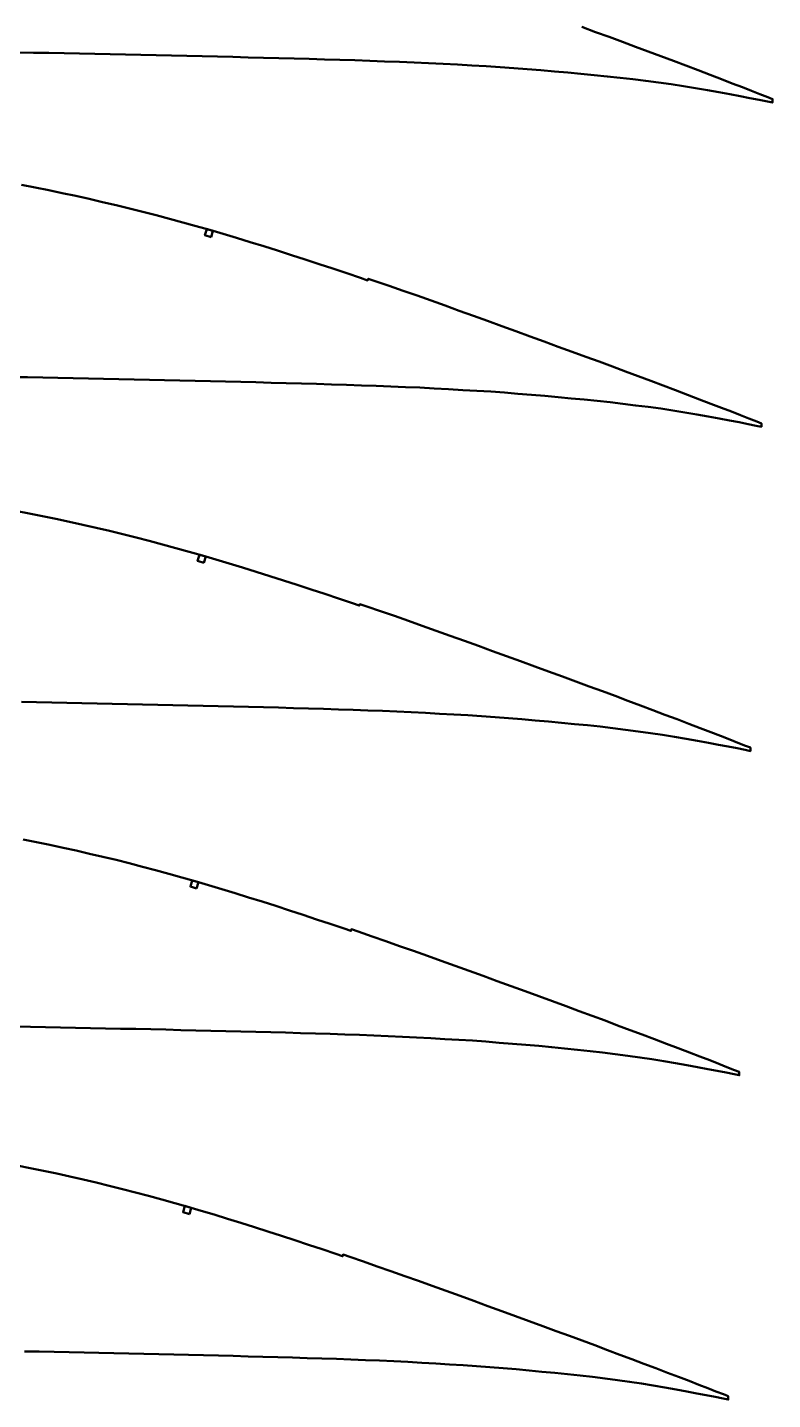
# Model space of a CAD drawing. Header units: metres. Extents: x -32 to 1074, y -15727 to -24.
# Drawn here: x 534 to 992, y -4799 to -3956 of the extents above; entities that cross this region are included whole.
import ezdxf

# ---------------------------------------------------------------- set-up
doc = ezdxf.new("R2010")
doc.units = ezdxf.units.M
doc.layers.add('Layer', color=7, linetype='Continuous', lineweight=50)

msp = doc.modelspace()

# ---------------------------------------------------------------- linework, layer by layer
at = {"layer": 'Layer'}
for points in [[(528.47, -3971.06), (537.88, -3971.22), (547.29, -3971.38), (556.68, -3971.56), (566.08, -3971.76), (575.5, -3971.97), (584.93, -3972.18), (594.38, -3972.39), (603.82, -3972.59), (613.27, -3972.79), (622.71, -3972.99), (632.14, -3973.21), (641.58, -3973.43), (651.01, -3973.65), (660.43, -3973.87), (669.84, -3974.08), (679.22, -3974.31), (688.58, -3974.55), (697.95, -3974.81), (707.32, -3975.08), (716.69, -3975.35), (726, -3975.62), (735.25, -3975.9), (744.44, -3976.21), (753.58, -3976.54), (762.69, -3976.88), (771.7, -3977.24), (780.63, -3977.64), (789.5, -3978.09), (798.35, -3978.58), (807.16, -3979.09), (815.9, -3979.59), (824.48, -3980.1), (832.88, -3980.69), (841.25, -3981.37), (849.62, -3982.05), (857.91, -3982.72), (866.09, -3983.44), (874.22, -3984.25), (882.33, -3985.06), (890.36, -3985.82), (898.27, -3986.63), (906.14, -3987.57), (914.06, -3988.59), (921.93, -3989.6), (929.61, -3990.63), (937.12, -3991.79), (944.58, -3993.03), (951.9, -3994.29), (958.98, -3995.52), (965.72, -3996.74), (972.09, -3997.95), (978.07, -3999.08), (983.62, -4000.16), (988.73, -4001.18), (991.89, -4001.85), (991.93, -3999.73), (988.96, -3998.52), (984.18, -3996.67), (979.01, -3994.62), (973.37, -3992.43), (967.21, -3990.08), (960.58, -3987.55), (953.57, -3984.86), (946.23, -3982.06), (938.69, -3979.18), (931.06, -3976.31), (923.38, -3973.46), (915.59, -3970.52), (907.71, -3967.53), (899.69, -3964.55), (891.54, -3961.53), (883.25, -3958.51), (874.81, -3955.41)], [(528.47, -3971.06), (537.88, -3971.22), (547.29, -3971.38), (556.68, -3971.56), (566.08, -3971.76), (575.5, -3971.97), (584.93, -3972.18), (594.38, -3972.39), (603.82, -3972.59), (613.27, -3972.79), (622.71, -3972.99), (632.14, -3973.21), (641.58, -3973.43), (651.01, -3973.65), (660.43, -3973.87), (669.84, -3974.08), (679.22, -3974.31), (688.58, -3974.55), (697.95, -3974.81), (707.32, -3975.08), (716.69, -3975.35), (726, -3975.62), (735.25, -3975.9), (744.44, -3976.21), (753.58, -3976.54), (762.69, -3976.88), (771.7, -3977.24), (780.63, -3977.64), (789.5, -3978.09), (798.35, -3978.58), (807.16, -3979.09), (815.9, -3979.59), (824.48, -3980.1), (832.88, -3980.69), (841.25, -3981.37), (849.62, -3982.05), (857.91, -3982.72), (866.09, -3983.44), (874.22, -3984.25), (882.33, -3985.06), (890.36, -3985.82), (898.27, -3986.63), (906.14, -3987.57), (914.06, -3988.59), (921.93, -3989.6), (929.61, -3990.63), (937.12, -3991.79), (944.58, -3993.03), (951.9, -3994.29), (958.98, -3995.52), (965.72, -3996.74), (972.09, -3997.95), (978.07, -3999.08), (983.62, -4000.16), (988.73, -4001.18), (991.89, -4001.85), (991.93, -3999.73), (988.96, -3998.52), (984.18, -3996.67), (979.01, -3994.62), (973.37, -3992.43), (967.21, -3990.08), (960.58, -3987.55), (953.57, -3984.86), (946.23, -3982.06), (938.69, -3979.18), (931.06, -3976.31), (923.38, -3973.46), (915.59, -3970.52), (907.71, -3967.53), (899.69, -3964.55), (891.54, -3961.53), (883.25, -3958.51), (874.81, -3955.41)], [(524.84, -4170.57), (534.2, -4170.73), (543.53, -4170.89), (552.86, -4171.07), (562.2, -4171.26), (571.55, -4171.47), (580.92, -4171.68), (590.3, -4171.89), (599.68, -4172.09), (609.06, -4172.28), (618.44, -4172.49), (627.81, -4172.7), (637.18, -4172.92), (646.55, -4173.14), (655.91, -4173.36), (665.25, -4173.57), (674.56, -4173.8), (683.86, -4174.04), (693.16, -4174.3), (702.47, -4174.56), (711.77, -4174.83), (721.03, -4175.1), (730.21, -4175.38), (739.33, -4175.68), (748.42, -4176.01), (757.46, -4176.35), (766.41, -4176.71), (775.27, -4177.1), (784.08, -4177.55), (792.87, -4178.04), (801.63, -4178.55), (810.31, -4179.04), (818.83, -4179.55), (827.17, -4180.13), (835.48, -4180.81), (843.8, -4181.49), (852.03, -4182.15), (860.15, -4182.86), (868.22, -4183.67), (876.28, -4184.47), (884.25, -4185.23), (892.11, -4186.03), (899.93, -4186.97), (907.79, -4187.98), (915.61, -4188.99), (923.23, -4190), (930.69, -4191.16), (938.1, -4192.39), (945.38, -4193.64), (952.41, -4194.86), (959.1, -4196.07), (965.43, -4197.27), (971.36, -4198.4), (976.87, -4199.47), (981.95, -4200.49), (985.09, -4201.15), (985.12, -4199.05), (982.18, -4197.85), (977.43, -4196.01), (972.3, -4193.98), (966.69, -4191.8), (960.58, -4189.46), (954, -4186.95), (947.03, -4184.28), (939.75, -4181.5), (932.25, -4178.64), (924.68, -4175.79), (917.05, -4172.96), (909.31, -4170.04), (901.48, -4167.07), (893.52, -4164.11), (885.43, -4161.12), (877.2, -4158.11), (868.81, -4155.03), (860.29, -4151.91), (851.67, -4148.76), (842.99, -4145.59), (834.28, -4142.42), (825.57, -4139.24), (816.86, -4136.08), (808.15, -4132.94), (799.45, -4129.81), (790.77, -4126.7), (782.12, -4123.62), (773.5, -4120.56), (764.9, -4117.55), (756.31, -4114.56), (747.74, -4111.6), (743.49, -4110.15), (743.15, -4111.14), (738.85, -4109.67), (730.32, -4106.79), (721.81, -4103.94), (713.3, -4101.13), (704.79, -4098.35), (696.28, -4095.6), (687.79, -4092.89), (679.36, -4090.22), (670.99, -4087.61), (662.67, -4085.06), (654.39, -4082.58), (646.13, -4080.17), (637.89, -4077.81), (629.66, -4075.51), (621.44, -4073.28), (613.23, -4071.1), (605.02, -4068.98), (596.81, -4066.93), (588.58, -4064.94), (580.34, -4063), (572.08, -4061.11), (563.8, -4059.28), (555.51, -4057.5), (547.21, -4055.78), (538.89, -4054.12), (530.55, -4052.51)], [(524.84, -4170.57), (534.2, -4170.73), (543.53, -4170.89), (552.86, -4171.07), (562.2, -4171.26), (571.55, -4171.47), (580.92, -4171.68), (590.3, -4171.89), (599.68, -4172.09), (609.06, -4172.28), (618.44, -4172.49), (627.81, -4172.7), (637.18, -4172.92), (646.55, -4173.14), (655.91, -4173.36), (665.25, -4173.57), (674.56, -4173.8), (683.86, -4174.04), (693.16, -4174.3), (702.47, -4174.56), (711.77, -4174.83), (721.03, -4175.1), (730.21, -4175.38), (739.33, -4175.68), (748.42, -4176.01), (757.46, -4176.35), (766.41, -4176.71), (775.27, -4177.1), (784.08, -4177.55), (792.87, -4178.04), (801.63, -4178.55), (810.31, -4179.04), (818.83, -4179.55), (827.17, -4180.13), (835.48, -4180.81), (843.8, -4181.49), (852.03, -4182.15), (860.15, -4182.86), (868.22, -4183.67), (876.28, -4184.47), (884.25, -4185.23), (892.11, -4186.03), (899.93, -4186.97), (907.79, -4187.98), (915.61, -4188.99), (923.23, -4190), (930.69, -4191.16), (938.1, -4192.39), (945.38, -4193.64), (952.41, -4194.86), (959.1, -4196.07), (965.43, -4197.27), (971.36, -4198.4), (976.87, -4199.47), (981.95, -4200.49), (985.09, -4201.15), (985.12, -4199.05), (982.18, -4197.85), (977.43, -4196.01), (972.3, -4193.98), (966.69, -4191.8), (960.58, -4189.46), (954, -4186.95), (947.03, -4184.28), (939.75, -4181.5), (932.25, -4178.64), (924.68, -4175.79), (917.05, -4172.96), (909.31, -4170.04), (901.48, -4167.07), (893.52, -4164.11), (885.43, -4161.12), (877.2, -4158.11), (868.81, -4155.03), (860.29, -4151.91), (851.67, -4148.76), (842.99, -4145.59), (834.28, -4142.42), (825.57, -4139.24), (816.86, -4136.08), (808.15, -4132.94), (799.45, -4129.81), (790.77, -4126.7), (782.12, -4123.62), (773.5, -4120.56), (764.9, -4117.55), (756.31, -4114.56), (747.74, -4111.6), (743.49, -4110.15), (743.15, -4111.14), (738.85, -4109.67), (730.32, -4106.79), (721.81, -4103.94), (713.3, -4101.13), (704.79, -4098.35), (696.28, -4095.6), (687.79, -4092.89), (679.36, -4090.22), (670.99, -4087.61), (662.67, -4085.06), (654.39, -4082.58), (646.13, -4080.17), (637.89, -4077.81), (629.66, -4075.51), (621.44, -4073.28), (613.23, -4071.1), (605.02, -4068.98), (596.81, -4066.93), (588.58, -4064.94), (580.34, -4063), (572.08, -4061.11), (563.8, -4059.28), (555.51, -4057.5), (547.21, -4055.78), (538.89, -4054.12), (530.55, -4052.51)], [(647, -4084.59), (643.16, -4083.46), (644.28, -4079.63), (648.12, -4080.75), (647, -4084.59)], [(530.51, -4370.23), (539.78, -4370.4), (549.05, -4370.58), (558.32, -4370.77), (567.61, -4370.97), (576.91, -4371.18), (586.23, -4371.39), (595.54, -4371.59), (604.86, -4371.78), (614.17, -4371.98), (623.47, -4372.2), (632.78, -4372.41), (642.08, -4372.63), (651.38, -4372.85), (660.65, -4373.06), (669.9, -4373.29), (679.14, -4373.53), (688.38, -4373.78), (697.62, -4374.04), (706.86, -4374.31), (716.05, -4374.58), (725.17, -4374.85), (734.23, -4375.15), (743.25, -4375.48), (752.23, -4375.82), (761.12, -4376.18), (769.92, -4376.57), (778.67, -4377.01), (787.4, -4377.5), (796.1, -4378), (804.72, -4378.49), (813.17, -4378.99), (821.46, -4379.57), (829.72, -4380.25), (837.97, -4380.92), (846.15, -4381.58), (854.21, -4382.29), (862.23, -4383.09), (870.23, -4383.88), (878.15, -4384.63), (885.95, -4385.43), (893.71, -4386.37), (901.52, -4387.37), (909.29, -4388.37), (916.86, -4389.38), (924.27, -4390.53), (931.63, -4391.75), (938.85, -4392.99), (945.83, -4394.2), (952.48, -4395.41), (958.76, -4396.6), (964.65, -4397.71), (970.13, -4398.78), (975.17, -4399.79), (978.29, -4400.44), (978.32, -4398.36), (975.4, -4397.17), (970.68, -4395.35), (965.59, -4393.33), (960.02, -4391.16), (953.94, -4388.85), (947.41, -4386.35), (940.49, -4383.7), (933.26, -4380.94), (925.81, -4378.1), (918.3, -4375.27), (910.71, -4372.46), (903.03, -4369.56), (895.26, -4366.61), (887.35, -4363.67), (879.31, -4360.7), (871.14, -4357.71), (862.81, -4354.65), (854.35, -4351.55), (845.79, -4348.43), (837.17, -4345.28), (828.52, -4342.13), (819.87, -4338.97), (811.22, -4335.84), (802.57, -4332.72), (793.93, -4329.61), (785.31, -4326.52), (776.72, -4323.46), (768.16, -4320.43), (759.62, -4317.43), (751.09, -4314.46), (742.57, -4311.52), (738.36, -4310.08), (738.02, -4311.08), (733.75, -4309.61), (725.28, -4306.75), (716.82, -4303.92), (708.37, -4301.13), (699.92, -4298.37), (691.47, -4295.64), (683.04, -4292.95), (674.67, -4290.3), (666.36, -4287.7), (658.09, -4285.18), (649.87, -4282.71), (641.67, -4280.31), (633.49, -4277.97), (625.31, -4275.69), (617.15, -4273.47), (608.99, -4271.31), (600.84, -4269.21), (592.69, -4267.17), (584.52, -4265.19), (576.33, -4263.26), (568.13, -4261.39), (559.91, -4259.57), (551.67, -4257.81), (543.43, -4256.1), (535.17, -4254.45), (526.89, -4252.85)], [(530.51, -4370.23), (539.78, -4370.4), (549.05, -4370.58), (558.32, -4370.77), (567.61, -4370.97), (576.91, -4371.18), (586.23, -4371.39), (595.54, -4371.59), (604.86, -4371.78), (614.17, -4371.98), (623.47, -4372.2), (632.78, -4372.41), (642.08, -4372.63), (651.38, -4372.85), (660.65, -4373.06), (669.9, -4373.29), (679.14, -4373.53), (688.38, -4373.78), (697.62, -4374.04), (706.86, -4374.31), (716.05, -4374.58), (725.17, -4374.85), (734.23, -4375.15), (743.25, -4375.48), (752.23, -4375.82), (761.12, -4376.18), (769.92, -4376.57), (778.67, -4377.01), (787.4, -4377.5), (796.1, -4378), (804.72, -4378.49), (813.17, -4378.99), (821.46, -4379.57), (829.72, -4380.25), (837.97, -4380.92), (846.15, -4381.58), (854.21, -4382.29), (862.23, -4383.09), (870.23, -4383.88), (878.15, -4384.63), (885.95, -4385.43), (893.71, -4386.37), (901.52, -4387.37), (909.29, -4388.37), (916.86, -4389.38), (924.27, -4390.53), (931.63, -4391.75), (938.85, -4392.99), (945.83, -4394.2), (952.48, -4395.41), (958.76, -4396.6), (964.65, -4397.71), (970.13, -4398.78), (975.17, -4399.79), (978.29, -4400.44), (978.32, -4398.36), (975.4, -4397.17), (970.68, -4395.35), (965.59, -4393.33), (960.02, -4391.16), (953.94, -4388.85), (947.41, -4386.35), (940.49, -4383.7), (933.26, -4380.94), (925.81, -4378.1), (918.3, -4375.27), (910.71, -4372.46), (903.03, -4369.56), (895.26, -4366.61), (887.35, -4363.67), (879.31, -4360.7), (871.14, -4357.71), (862.81, -4354.65), (854.35, -4351.55), (845.79, -4348.43), (837.17, -4345.28), (828.52, -4342.13), (819.87, -4338.97), (811.22, -4335.84), (802.57, -4332.72), (793.93, -4329.61), (785.31, -4326.52), (776.72, -4323.46), (768.16, -4320.43), (759.62, -4317.43), (751.09, -4314.46), (742.57, -4311.52), (738.36, -4310.08), (738.02, -4311.08), (733.75, -4309.61), (725.28, -4306.75), (716.82, -4303.92), (708.37, -4301.13), (699.92, -4298.37), (691.47, -4295.64), (683.04, -4292.95), (674.67, -4290.3), (666.36, -4287.7), (658.09, -4285.18), (649.87, -4282.71), (641.67, -4280.31), (633.49, -4277.97), (625.31, -4275.69), (617.15, -4273.47), (608.99, -4271.31), (600.84, -4269.21), (592.69, -4267.17), (584.52, -4265.19), (576.33, -4263.26), (568.13, -4261.39), (559.91, -4259.57), (551.67, -4257.81), (543.43, -4256.1), (535.17, -4254.45), (526.89, -4252.85)], [(642.54, -4284.74), (638.7, -4283.61), (639.82, -4279.77), (643.66, -4280.9), (642.54, -4284.74)], [(526.82, -4569.74), (536.03, -4569.91), (545.23, -4570.08), (554.43, -4570.27), (563.66, -4570.48), (572.9, -4570.68), (582.15, -4570.89), (591.4, -4571.09), (600.65, -4571.28), (609.9, -4571.48), (619.14, -4571.69), (628.38, -4571.91), (637.62, -4572.13), (646.85, -4572.34), (656.06, -4572.55), (665.25, -4572.77), (674.42, -4573.01), (683.59, -4573.26), (692.77, -4573.53), (701.94, -4573.79), (711.07, -4574.06), (720.13, -4574.33), (729.13, -4574.63), (738.08, -4574.95), (747, -4575.29), (755.83, -4575.64), (764.57, -4576.03), (773.26, -4576.47), (781.93, -4576.95), (790.56, -4577.45), (799.12, -4577.94), (807.52, -4578.44), (815.75, -4579.02), (823.95, -4579.69), (832.15, -4580.36), (840.27, -4581.01), (848.27, -4581.71), (856.24, -4582.51), (864.18, -4583.3), (872.05, -4584.04), (879.79, -4584.84), (887.5, -4585.76), (895.26, -4586.76), (902.97, -4587.75), (910.49, -4588.75), (917.84, -4589.89), (925.15, -4591.11), (932.32, -4592.34), (939.26, -4593.54), (945.86, -4594.74), (952.1, -4595.92), (957.95, -4597.03), (963.39, -4598.09), (968.39, -4599.09), (971.49, -4599.74), (971.52, -4597.68), (968.61, -4596.5), (963.93, -4594.69), (958.87, -4592.68), (953.34, -4590.53), (947.31, -4588.23), (940.82, -4585.76), (933.95, -4583.12), (926.77, -4580.38), (919.37, -4577.56), (911.91, -4574.75), (904.38, -4571.96), (896.75, -4569.08), (889.03, -4566.15), (881.18, -4563.23), (873.2, -4560.28), (865.08, -4557.31), (856.81, -4554.28), (848.41, -4551.2), (839.91, -4548.09), (831.35, -4544.97), (822.76, -4541.84), (814.17, -4538.71), (805.58, -4535.59), (796.99, -4532.49), (788.41, -4529.41), (779.85, -4526.34), (771.32, -4523.3), (762.82, -4520.29), (754.33, -4517.31), (745.86, -4514.36), (737.41, -4511.45), (733.23, -4510.02), (732.89, -4511.01), (728.64, -4509.56), (720.23, -4506.71), (711.83, -4503.9), (703.44, -4501.13), (695.05, -4498.39), (686.66, -4495.68), (678.29, -4493.01), (669.97, -4490.37), (661.72, -4487.8), (653.52, -4485.29), (645.35, -4482.84), (637.21, -4480.46), (629.08, -4478.14), (620.96, -4475.87), (612.85, -4473.67), (604.76, -4471.52), (596.66, -4469.43), (588.56, -4467.41), (580.45, -4465.44), (572.32, -4463.53), (564.17, -4461.67), (556.01, -4459.86), (547.84, -4458.11), (539.65, -4456.41), (531.45, -4454.77)], [(526.82, -4569.74), (536.03, -4569.91), (545.23, -4570.08), (554.43, -4570.27), (563.66, -4570.48), (572.9, -4570.68), (582.15, -4570.89), (591.4, -4571.09), (600.65, -4571.28), (609.9, -4571.48), (619.14, -4571.69), (628.38, -4571.91), (637.62, -4572.13), (646.85, -4572.34), (656.06, -4572.55), (665.25, -4572.77), (674.42, -4573.01), (683.59, -4573.26), (692.77, -4573.53), (701.94, -4573.79), (711.07, -4574.06), (720.13, -4574.33), (729.13, -4574.63), (738.08, -4574.95), (747, -4575.29), (755.83, -4575.64), (764.57, -4576.03), (773.26, -4576.47), (781.93, -4576.95), (790.56, -4577.45), (799.12, -4577.94), (807.52, -4578.44), (815.75, -4579.02), (823.95, -4579.69), (832.15, -4580.36), (840.27, -4581.01), (848.27, -4581.71), (856.24, -4582.51), (864.18, -4583.3), (872.05, -4584.04), (879.79, -4584.84), (887.5, -4585.76), (895.26, -4586.76), (902.97, -4587.75), (910.49, -4588.75), (917.84, -4589.89), (925.15, -4591.11), (932.32, -4592.34), (939.26, -4593.54), (945.86, -4594.74), (952.1, -4595.92), (957.95, -4597.03), (963.39, -4598.09), (968.39, -4599.09), (971.49, -4599.74), (971.52, -4597.68), (968.61, -4596.5), (963.93, -4594.69), (958.87, -4592.68), (953.34, -4590.53), (947.31, -4588.23), (940.82, -4585.76), (933.95, -4583.12), (926.77, -4580.38), (919.37, -4577.56), (911.91, -4574.75), (904.38, -4571.96), (896.75, -4569.08), (889.03, -4566.15), (881.18, -4563.23), (873.2, -4560.28), (865.08, -4557.31), (856.81, -4554.28), (848.41, -4551.2), (839.91, -4548.09), (831.35, -4544.97), (822.76, -4541.84), (814.17, -4538.71), (805.58, -4535.59), (796.99, -4532.49), (788.41, -4529.41), (779.85, -4526.34), (771.32, -4523.3), (762.82, -4520.29), (754.33, -4517.31), (745.86, -4514.36), (737.41, -4511.45), (733.23, -4510.02), (732.89, -4511.01), (728.64, -4509.56), (720.23, -4506.71), (711.83, -4503.9), (703.44, -4501.13), (695.05, -4498.39), (686.66, -4495.68), (678.29, -4493.01), (669.97, -4490.37), (661.72, -4487.8), (653.52, -4485.29), (645.35, -4482.84), (637.21, -4480.46), (629.08, -4478.14), (620.96, -4475.87), (612.85, -4473.67), (604.76, -4471.52), (596.66, -4469.43), (588.56, -4467.41), (580.45, -4465.44), (572.32, -4463.53), (564.17, -4461.67), (556.01, -4459.86), (547.84, -4458.11), (539.65, -4456.41), (531.45, -4454.77)], [(638.07, -4484.88), (634.23, -4483.76), (635.36, -4479.92), (639.19, -4481.04), (638.07, -4484.88)], [(532.28, -4769.41), (541.41, -4769.59), (550.55, -4769.78), (559.71, -4769.98), (568.89, -4770.19), (578.08, -4770.39), (587.26, -4770.58), (596.45, -4770.78), (605.63, -4770.98), (614.8, -4771.19), (623.98, -4771.4), (633.16, -4771.62), (642.32, -4771.83), (651.47, -4772.04), (660.59, -4772.26), (669.7, -4772.5), (678.81, -4772.75), (687.93, -4773.01), (697.03, -4773.27), (706.09, -4773.53), (715.09, -4773.81), (724.02, -4774.1), (732.92, -4774.43), (741.77, -4774.76), (750.54, -4775.11), (759.22, -4775.5), (767.84, -4775.93), (776.45, -4776.41), (785.03, -4776.91), (793.53, -4777.4), (801.87, -4777.89), (810.04, -4778.46), (818.18, -4779.12), (826.32, -4779.79), (834.38, -4780.44), (842.33, -4781.14), (850.24, -4781.93), (858.13, -4782.71), (865.94, -4783.45), (873.64, -4784.24), (881.29, -4785.16), (888.99, -4786.15), (896.65, -4787.13), (904.11, -4788.13), (911.42, -4789.26), (918.68, -4790.47), (925.8, -4791.69), (932.68, -4792.89), (939.24, -4794.08), (945.43, -4795.25), (951.24, -4796.35), (956.64, -4797.4), (961.62, -4798.4), (964.69, -4799.04), (964.72, -4797), (961.83, -4795.83), (957.18, -4794.03), (952.16, -4792.04), (946.67, -4789.9), (940.68, -4787.62), (934.23, -4785.16), (927.42, -4782.54), (920.28, -4779.82), (912.94, -4777.02), (905.53, -4774.23), (898.05, -4771.46), (890.47, -4768.6), (882.81, -4765.69), (875.01, -4762.79), (867.08, -4759.86), (859.02, -4756.91), (850.81, -4753.9), (842.47, -4750.84), (834.03, -4747.76), (825.53, -4744.66), (817, -4741.55), (808.47, -4738.44), (799.94, -4735.35), (791.41, -4732.27), (782.89, -4729.2), (774.39, -4726.16), (765.91, -4723.14), (757.48, -4720.15), (749.05, -4717.19), (740.64, -4714.27), (732.25, -4711.37), (728.09, -4709.95), (727.75, -4710.94), (723.54, -4709.5), (715.19, -4706.67), (706.85, -4703.89), (698.51, -4701.13), (690.18, -4698.41), (681.85, -4695.72), (673.54, -4693.06), (665.28, -4690.45), (657.09, -4687.89), (648.94, -4685.4), (640.83, -4682.97), (632.74, -4680.61), (624.67, -4678.3), (616.61, -4676.05), (608.56, -4673.86), (600.52, -4671.73), (592.48, -4669.66), (584.44, -4667.65), (576.38, -4665.69), (568.31, -4663.79), (560.22, -4661.95), (552.12, -4660.15), (544, -4658.41), (535.87, -4656.73), (527.73, -4655.1)], [(532.28, -4769.41), (541.41, -4769.59), (550.55, -4769.78), (559.71, -4769.98), (568.89, -4770.19), (578.08, -4770.39), (587.26, -4770.58), (596.45, -4770.78), (605.63, -4770.98), (614.8, -4771.19), (623.98, -4771.4), (633.16, -4771.62), (642.32, -4771.83), (651.47, -4772.04), (660.59, -4772.26), (669.7, -4772.5), (678.81, -4772.75), (687.93, -4773.01), (697.03, -4773.27), (706.09, -4773.53), (715.09, -4773.81), (724.02, -4774.1), (732.92, -4774.43), (741.77, -4774.76), (750.54, -4775.11), (759.22, -4775.5), (767.84, -4775.93), (776.45, -4776.41), (785.03, -4776.91), (793.53, -4777.4), (801.87, -4777.89), (810.04, -4778.46), (818.18, -4779.12), (826.32, -4779.79), (834.38, -4780.44), (842.33, -4781.14), (850.24, -4781.93), (858.13, -4782.71), (865.94, -4783.45), (873.64, -4784.24), (881.29, -4785.16), (888.99, -4786.15), (896.65, -4787.13), (904.11, -4788.13), (911.42, -4789.26), (918.68, -4790.47), (925.8, -4791.69), (932.68, -4792.89), (939.24, -4794.08), (945.43, -4795.25), (951.24, -4796.35), (956.64, -4797.4), (961.62, -4798.4), (964.69, -4799.04), (964.72, -4797), (961.83, -4795.83), (957.18, -4794.03), (952.16, -4792.04), (946.67, -4789.9), (940.68, -4787.62), (934.23, -4785.16), (927.42, -4782.54), (920.28, -4779.82), (912.94, -4777.02), (905.53, -4774.23), (898.05, -4771.46), (890.47, -4768.6), (882.81, -4765.69), (875.01, -4762.79), (867.08, -4759.86), (859.02, -4756.91), (850.81, -4753.9), (842.47, -4750.84), (834.03, -4747.76), (825.53, -4744.66), (817, -4741.55), (808.47, -4738.44), (799.94, -4735.35), (791.41, -4732.27), (782.89, -4729.2), (774.39, -4726.16), (765.91, -4723.14), (757.48, -4720.15), (749.05, -4717.19), (740.64, -4714.27), (732.25, -4711.37), (728.09, -4709.95), (727.75, -4710.94), (723.54, -4709.5), (715.19, -4706.67), (706.85, -4703.89), (698.51, -4701.13), (690.18, -4698.41), (681.85, -4695.72), (673.54, -4693.06), (665.28, -4690.45), (657.09, -4687.89), (648.94, -4685.4), (640.83, -4682.97), (632.74, -4680.61), (624.67, -4678.3), (616.61, -4676.05), (608.56, -4673.86), (600.52, -4671.73), (592.48, -4669.66), (584.44, -4667.65), (576.38, -4665.69), (568.31, -4663.79), (560.22, -4661.95), (552.12, -4660.15), (544, -4658.41), (535.87, -4656.73), (527.73, -4655.1)], [(633.61, -4685.03), (629.77, -4683.91), (630.89, -4680.07), (634.73, -4681.19), (633.61, -4685.03)]]:
    msp.add_lwpolyline(points, dxfattribs=at)

doc.saveas('drawing.dxf')
